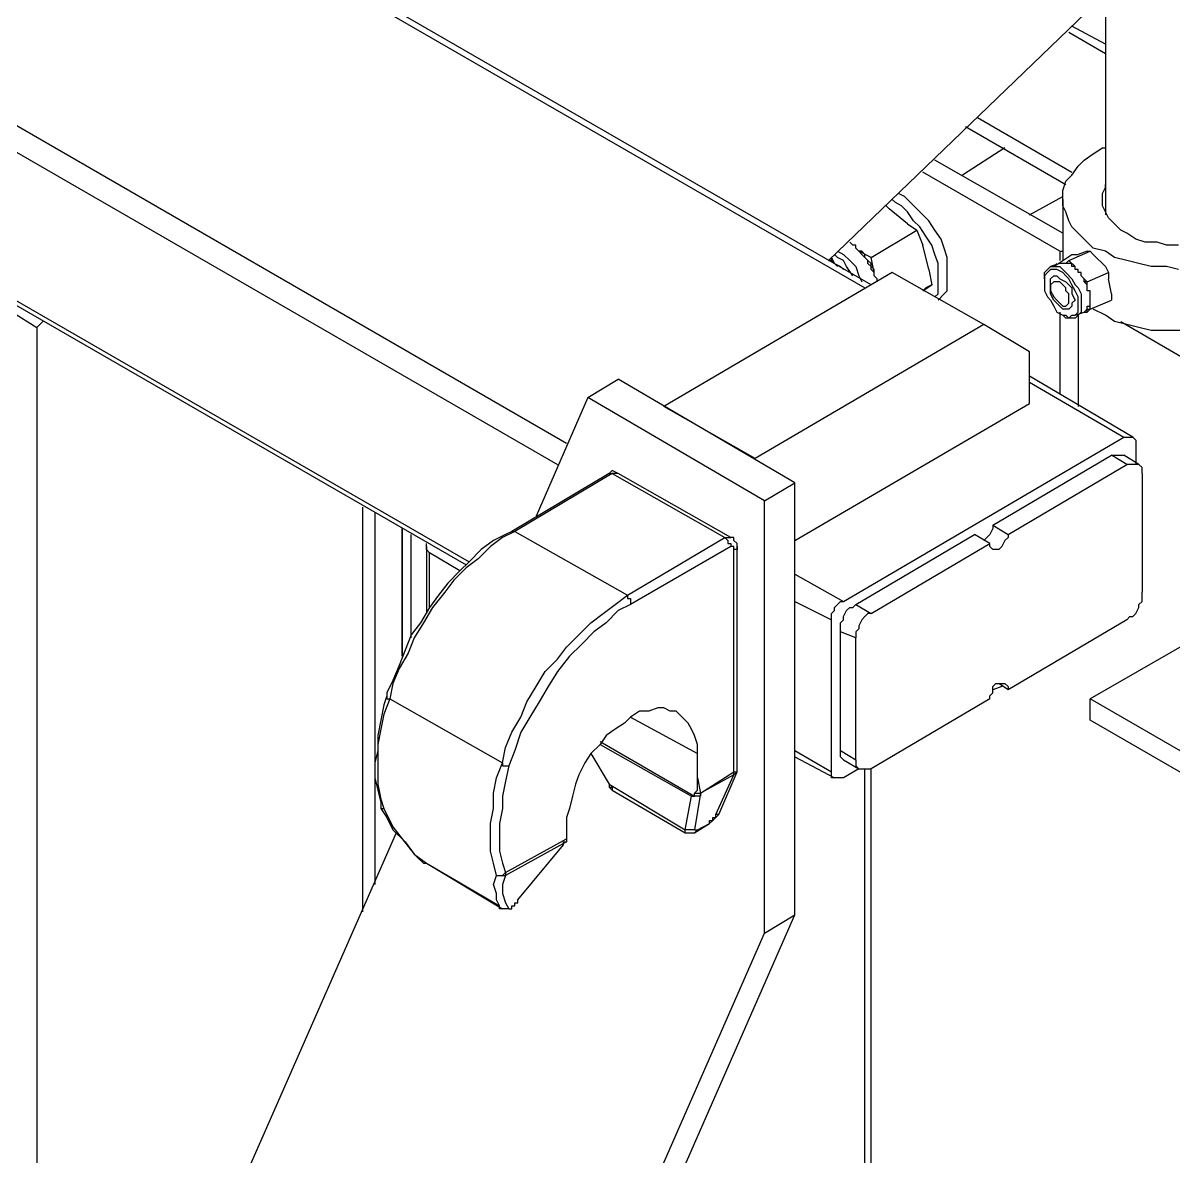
# Model space of a CAD drawing. Extents: x 3 to 592, y 5 to 207.
# Drawn here: x 513.98 to 527.31, y 80.63 to 93.77 of the extents above; entities that cross this region are included whole.
import ezdxf

# ---------------------------------------------------------------- set-up
doc = ezdxf.new("R2010")
doc.units = 0
doc.layers.get('0').update_dxf_attribs({"linetype": 'CONTINUOUS'})
picture_1 = doc.add_image_def('image5.jpg', size_in_pixel=(760, 1236))

msp = doc.modelspace()

# ---------------------------------------------------------------- linework, layer by layer
at = {"color": 7}
for points in [[(523.800904, 90.734444), (488.875904, 110.878056)], [(488.875904, 110.8075), (523.730348, 90.699167)], [(486.582848, 108.373333), (520.273126, 88.9)], [(486.688681, 107.985278), (520.167293, 88.653056)], [(487.288404, 105.903889), (519.144237, 87.524167)], [(487.323681, 105.833333), (519.108959, 87.488889)], [(523.307015, 91.016667), (527.117015, 94.685556)], [(526.517293, 94.085833), (526.517293, 91.545833)], [(526.093959, 93.6625), (526.517293, 93.415556)], [(526.517293, 93.521389), (526.129237, 93.733056)], [(524.894515, 92.568889), (526.058681, 91.898611)], [(525.035626, 92.674722), (526.129237, 92.039722)], [(525.353126, 92.321944), (524.859237, 92.004444)], [(527.363959, 90.910833), (527.222848, 90.946111), (527.046459, 90.946111), (526.905348, 90.981389), (526.764237, 91.016667), (526.623126, 91.051944), (526.517293, 91.1225), (526.376181, 91.157778), (526.305626, 91.228333), (526.199793, 91.334167), (526.129237, 91.404722), (526.093959, 91.475278), (526.058681, 91.581111), (526.023404, 91.651667), (526.023404, 91.7575), (526.023404, 91.828056), (526.058681, 91.933889), (526.129237, 92.004444), (526.199793, 92.110278), (526.270348, 92.180833), (526.376181, 92.251389), (526.482015, 92.321944)], [(526.482015, 92.321944), (526.517293, 92.321944)], [(526.023404, 91.334167), (524.541737, 92.180833)], [(525.988126, 91.1225), (524.400626, 92.039722)], [(527.363959, 91.193056), (527.222848, 91.193056), (527.117015, 91.228333), (526.975904, 91.228333), (526.87007, 91.263611), (526.764237, 91.334167), (526.693681, 91.369444), (526.623126, 91.44), (526.55257, 91.510556), (526.517293, 91.581111), (526.482015, 91.651667), (526.482015, 91.722222), (526.482015, 91.792778), (526.517293, 91.863333), (526.517293, 91.898611)], [(524.577015, 90.558056), (524.64757, 90.628611), (524.682848, 90.663889), (524.682848, 90.769722), (524.682848, 90.840278), (524.682848, 90.946111), (524.682848, 91.051944), (524.64757, 91.157778), (524.612293, 91.263611), (524.541737, 91.369444), (524.471181, 91.475278), (524.400626, 91.545833), (524.33007, 91.616389), (524.259515, 91.686944), (524.188959, 91.7575), (524.118404, 91.792778)], [(525.635348, 91.545833), (526.023404, 91.7575)], [(523.977293, 91.651667), (524.01257, 91.616389)], [(524.224237, 91.44), (524.01257, 91.616389)], [(524.541737, 90.593333), (524.577015, 90.628611), (524.577015, 90.699167), (524.577015, 90.805), (524.577015, 90.875556), (524.577015, 90.981389), (524.541737, 91.087222), (524.506459, 91.193056), (524.435904, 91.298889), (524.365348, 91.404722), (524.294793, 91.475278), (524.224237, 91.581111), (524.153681, 91.651667), (524.083126, 91.686944), (524.047848, 91.722222)], [(526.023404, 91.722222), (526.023404, 91.016667)], [(523.800904, 91.051944), (524.33007, 91.369444)], [(524.224237, 91.44), (524.33007, 91.369444)], [(524.33007, 91.369444), (524.400626, 91.193056)], [(523.624515, 91.157778), (523.624515, 91.193056), (523.589237, 91.193056), (523.553959, 91.228333)], [(523.589237, 90.840278), (523.518681, 90.946111), (523.483404, 91.016667), (523.412848, 91.051944), (523.37757, 91.087222)], [(523.412848, 91.1225), (523.483404, 91.087222), (523.553959, 91.016667), (523.624515, 90.946111), (523.659793, 90.840278), (523.69507, 90.769722)], [(523.836181, 90.840278), (523.836181, 90.875556), (523.800904, 90.910833), (523.800904, 90.981389), (523.765626, 91.016667), (523.730348, 91.051944), (523.69507, 91.087222), (523.659793, 91.1225), (523.624515, 91.157778)], [(523.659793, 91.1225), (523.624515, 91.157778)], [(523.836181, 90.875556), (523.836181, 90.910833), (523.800904, 90.946111), (523.765626, 90.981389), (523.765626, 91.016667), (523.730348, 91.051944), (523.730348, 91.087222), (523.69507, 91.1225), (523.659793, 91.1225)], [(523.800904, 91.051944), (523.659793, 91.1225)], [(524.471181, 90.910833), (524.400626, 91.193056)], [(525.91757, 90.946111), (526.129237, 91.087222)], [(525.988126, 91.1225), (525.988126, 91.016667)], [(525.988126, 91.1225), (526.023404, 91.1225)], [(526.093959, 91.016667), (526.340904, 91.1225)], [(526.129237, 91.087222), (526.199793, 91.087222)], [(526.305626, 91.1225), (526.199793, 91.087222)], [(526.305626, 91.1225), (526.340904, 91.1225)], [(526.340904, 91.1225), (526.376181, 91.087222)], [(526.517293, 90.946111), (526.376181, 91.087222)], [(523.307015, 91.016667), (523.342293, 91.016667), (523.37757, 90.981389), (523.412848, 90.946111)], [(523.342293, 91.051944), (523.37757, 90.981389), (523.448126, 90.946111), (523.483404, 90.910833)], [(523.342293, 91.016667), (523.342293, 91.051944)], [(523.836181, 90.875556), (523.800904, 91.051944)], [(525.811737, 90.805), (525.811737, 90.875556), (525.847015, 90.910833), (525.882293, 90.946111), (525.91757, 90.946111), (525.988126, 90.946111), (526.023404, 90.910833), (526.058681, 90.875556), (526.129237, 90.805), (526.164515, 90.734444), (526.199793, 90.699167), (526.23507, 90.628611), (526.23507, 90.558056)], [(525.988126, 90.981389), (525.882293, 90.946111)], [(525.952848, 90.981389), (525.91757, 90.946111)], [(526.023404, 90.981389), (525.988126, 90.981389)], [(526.164515, 90.946111), (526.129237, 90.946111), (526.129237, 90.981389), (526.093959, 90.981389), (526.058681, 90.981389), (526.023404, 90.981389)], [(526.058681, 90.981389), (526.023404, 90.981389)], [(526.093959, 91.016667), (526.058681, 90.981389)], [(526.164515, 90.946111), (526.129237, 90.946111), (526.129237, 90.981389), (526.093959, 90.981389), (526.058681, 90.981389)], [(526.164515, 90.946111), (526.093959, 91.016667)], [(526.23507, 90.840278), (526.23507, 90.875556), (526.199793, 90.875556), (526.199793, 90.910833), (526.164515, 90.910833), (526.164515, 90.946111)], [(528.77507, 90.981389), (528.77507, 90.910833), (528.739793, 90.805), (528.704515, 90.734444), (528.633959, 90.628611), (528.563404, 90.558056), (528.45757, 90.4875), (528.351737, 90.416944), (528.245904, 90.346389), (528.104793, 90.311111), (527.963681, 90.275833), (527.82257, 90.240556), (527.681459, 90.205278), (527.540348, 90.205278), (527.363959, 90.205278), (527.222848, 90.205278), (527.046459, 90.205278), (526.905348, 90.240556), (526.764237, 90.275833), (526.623126, 90.311111), (526.517293, 90.381667), (526.376181, 90.452222)], [(526.517293, 90.946111), (526.55257, 90.875556)], [(524.047848, 90.875556), (521.402015, 89.323333)], [(523.836181, 90.840278), (523.836181, 90.875556)], [(523.871459, 90.769722), (523.871459, 90.805), (523.836181, 90.840278)], [(525.106181, 90.275833), (524.047848, 90.875556)], [(524.471181, 90.910833), (524.506459, 90.734444)], [(526.340904, 90.663889), (526.305626, 90.663889), (526.305626, 90.699167), (526.305626, 90.734444), (526.270348, 90.769722), (526.270348, 90.805), (526.23507, 90.840278)], [(526.270348, 90.805), (526.23507, 90.840278)], [(526.305626, 90.769722), (526.55257, 90.875556)], [(526.55257, 90.875556), (526.55257, 90.805)], [(524.400626, 90.663889), (524.506459, 90.734444)], [(524.400626, 90.663889), (524.435904, 90.699167)], [(524.506459, 90.734444), (524.435904, 90.699167)], [(525.882293, 90.734444), (525.882293, 90.699167)], [(526.305626, 90.769722), (526.270348, 90.805)], [(526.305626, 90.663889), (526.305626, 90.699167), (526.305626, 90.734444), (526.305626, 90.769722), (526.270348, 90.769722), (526.270348, 90.805)], [(526.305626, 90.663889), (526.305626, 90.699167), (526.305626, 90.769722)], [(526.587848, 90.628611), (526.55257, 90.805)], [(526.23507, 90.558056), (526.23507, 90.4875), (526.23507, 90.416944), (526.199793, 90.381667), (526.164515, 90.346389), (526.129237, 90.346389), (526.058681, 90.346389), (526.023404, 90.381667)], [(526.340904, 90.663889), (526.305626, 90.663889)], [(526.340904, 90.522778), (526.340904, 90.558056), (526.340904, 90.593333), (526.340904, 90.628611), (526.340904, 90.663889)], [(526.340904, 90.452222), (526.587848, 90.558056)], [(526.587848, 90.628611), (526.587848, 90.558056)], [(513.85257, 90.416944), (514.134793, 90.240556)], [(525.988126, 90.522778), (526.023404, 90.4875)], [(525.988126, 90.416944), (525.988126, 89.464444)], [(526.164515, 90.381667), (526.270348, 90.416944)], [(526.270348, 90.416944), (526.305626, 90.452222), (526.305626, 90.4875), (526.340904, 90.4875), (526.340904, 90.522778)], [(526.270348, 90.416944), (526.305626, 90.416944)], [(526.305626, 90.416944), (526.305626, 90.452222), (526.340904, 90.452222), (526.340904, 90.4875), (526.340904, 90.522778)], [(526.305626, 90.416944), (526.340904, 90.452222)], [(526.340904, 90.452222), (526.340904, 90.522778)], [(514.205348, 90.311111), (514.134793, 90.240556)], [(526.199793, 90.381667), (526.199793, 89.323333)], [(526.693681, 90.311111), (527.963681, 89.570278)], [(514.134793, 90.240556), (514.134793, 78.634167)], [(525.106181, 90.275833), (522.460348, 88.723611)], [(525.635348, 89.958333), (525.106181, 90.275833)], [(525.635348, 89.358611), (525.635348, 89.958333)], [(520.52007, 89.429167), (520.872848, 89.640833)], [(522.918959, 88.441389), (520.872848, 89.640833)], [(526.834793, 88.970556), (525.635348, 89.676111)], [(525.635348, 89.605556), (526.728959, 88.970556)], [(520.52007, 89.429167), (519.920348, 88.053333)], [(522.566181, 88.229722), (520.52007, 89.429167)], [(522.918959, 87.771111), (525.635348, 89.358611)], [(522.460348, 88.723611), (521.402015, 89.323333)], [(523.483404, 87.065556), (526.728959, 88.970556)], [(526.728959, 88.970556), (526.764237, 88.970556), (526.799515, 88.970556), (526.834793, 88.970556), (526.87007, 88.935278), (526.87007, 88.9), (526.87007, 88.864722)], [(526.87007, 88.864722), (526.87007, 88.653056)], [(525.212015, 87.9475), (526.587848, 88.758889)], [(526.764237, 88.653056), (526.587848, 88.758889)], [(526.587848, 88.758889), (526.623126, 88.758889), (526.658404, 88.758889), (526.693681, 88.758889), (526.728959, 88.758889)], [(526.905348, 88.653056), (526.728959, 88.758889)], [(520.767015, 88.547222), (519.638126, 87.876944)], [(520.802293, 88.547222), (519.673404, 87.876944)], [(520.872848, 88.547222), (520.802293, 88.5825), (520.767015, 88.547222)], [(520.767015, 88.547222), (520.802293, 88.547222)], [(520.802293, 88.547222), (522.10757, 87.806389)], [(520.872848, 88.547222), (520.83757, 88.547222), (520.802293, 88.547222)], [(522.178126, 87.806389), (520.872848, 88.547222)], [(525.388404, 87.841667), (526.764237, 88.653056)], [(526.940626, 88.547222), (526.940626, 88.5825), (526.940626, 88.617778), (526.905348, 88.653056), (526.87007, 88.653056), (526.834793, 88.653056), (526.799515, 88.653056), (526.764237, 88.653056)], [(526.940626, 88.547222), (526.940626, 87.171389)], [(522.566181, 88.229722), (522.918959, 88.441389)], [(522.918959, 83.431944), (522.918959, 88.441389)], [(517.909515, 88.159167), (517.909515, 83.467222)], [(522.566181, 83.220278), (522.566181, 88.229722)], [(518.050626, 88.088611), (518.050626, 83.784722)], [(518.368126, 86.430556), (518.368126, 87.912222)], [(518.368126, 87.912222), (518.368126, 86.430556)], [(525.212015, 87.9475), (525.212015, 87.912222), (525.176737, 87.841667), (525.141459, 87.806389), (525.106181, 87.771111)], [(525.212015, 87.9475), (525.388404, 87.841667)], [(519.638126, 87.876944), (519.56757, 87.841667), (519.426459, 87.771111), (519.285348, 87.665278), (519.144237, 87.524167), (519.038404, 87.418333), (518.897293, 87.277222), (518.791459, 87.136111), (518.685626, 86.995), (518.579793, 86.818611), (518.473959, 86.6775), (518.403404, 86.501111), (518.332848, 86.324722), (518.262293, 86.148333), (518.191737, 86.007222), (518.191737, 85.971944)], [(519.673404, 87.876944), (519.532293, 87.806389), (519.391181, 87.700556), (519.25007, 87.559444), (519.108959, 87.453611), (518.967848, 87.3125), (518.862015, 87.171389), (518.720904, 86.995), (518.61507, 86.818611), (518.509237, 86.642222), (518.438681, 86.465833), (518.332848, 86.289444), (518.262293, 86.113056), (518.227015, 85.936667)], [(518.473959, 86.642222), (518.473959, 87.841667)], [(519.638126, 87.876944), (519.673404, 87.876944)], [(519.673404, 87.876944), (520.978681, 87.136111)], [(520.978681, 87.136111), (522.10757, 87.806389)], [(522.10757, 87.806389), (522.142848, 87.771111), (522.142848, 87.735833), (522.178126, 87.735833), (522.178126, 87.700556)], [(522.10757, 87.806389), (522.142848, 87.806389), (522.178126, 87.806389)], [(522.248681, 87.700556), (522.248681, 87.735833), (522.213404, 87.771111), (522.213404, 87.806389), (522.178126, 87.806389)], [(523.624515, 87.030278), (525.000348, 87.841667)], [(525.176737, 87.735833), (525.000348, 87.841667)], [(525.388404, 87.841667), (525.388404, 87.806389), (525.353126, 87.771111), (525.317848, 87.700556), (525.28257, 87.665278), (525.247293, 87.665278), (525.212015, 87.665278), (525.176737, 87.700556), (525.176737, 87.735833)], [(518.685626, 87.63), (518.650348, 87.665278), (518.650348, 87.700556), (518.650348, 87.735833)], [(518.650348, 87.700556), (518.650348, 86.924444)], [(519.038404, 87.418333), (518.685626, 87.63)], [(518.685626, 86.995), (518.685626, 87.63)], [(522.178126, 87.700556), (521.013959, 87.030278)], [(522.213404, 87.665278), (522.213404, 87.700556), (522.178126, 87.700556)], [(522.248681, 87.700556), (522.248681, 87.665278), (522.213404, 87.665278)], [(522.213404, 85.09), (522.213404, 87.665278)], [(522.248681, 85.125278), (522.248681, 87.700556)], [(523.800904, 86.924444), (525.176737, 87.735833)], [(522.918959, 87.383056), (523.483404, 87.065556)], [(519.532293, 85.195833), (519.56757, 85.372222), (519.638126, 85.548611), (519.743959, 85.725), (519.814515, 85.901389), (519.920348, 86.077778), (520.026181, 86.254167), (520.167293, 86.395278), (520.273126, 86.536389), (520.414237, 86.6775), (520.555348, 86.818611), (520.696459, 86.924444), (520.83757, 87.030278), (520.978681, 87.136111)], [(520.978681, 87.136111), (520.978681, 87.100833), (521.013959, 87.100833), (521.013959, 87.065556), (521.013959, 87.030278)], [(526.764237, 86.853889), (526.799515, 86.889167), (526.834793, 86.889167), (526.87007, 86.924444), (526.905348, 86.995), (526.905348, 87.030278), (526.940626, 87.065556), (526.940626, 87.100833), (526.940626, 87.171389)], [(521.013959, 87.030278), (520.872848, 86.959722), (520.731737, 86.818611), (520.590626, 86.712778), (520.449515, 86.571667), (520.308404, 86.430556), (520.167293, 86.254167), (520.061459, 86.077778), (519.955626, 85.901389), (519.849793, 85.725), (519.743959, 85.548611), (519.673404, 85.336944), (519.602848, 85.160556)], [(522.918959, 87.065556), (523.342293, 86.853889)], [(523.342293, 86.853889), (523.342293, 86.889167), (523.342293, 86.924444), (523.37757, 86.959722), (523.37757, 86.995), (523.412848, 87.030278), (523.448126, 87.065556), (523.483404, 87.065556)], [(523.448126, 86.712778), (523.448126, 86.783333), (523.448126, 86.818611), (523.483404, 86.853889), (523.483404, 86.889167), (523.518681, 86.959722), (523.553959, 86.995), (523.589237, 86.995), (523.624515, 87.030278)], [(523.624515, 87.030278), (523.800904, 86.924444)], [(523.342293, 85.09), (523.342293, 86.853889)], [(523.800904, 86.924444), (523.765626, 86.924444), (523.730348, 86.889167), (523.69507, 86.853889), (523.659793, 86.783333), (523.659793, 86.748056), (523.624515, 86.712778), (523.624515, 86.6775), (523.624515, 86.642222)], [(526.764237, 86.853889), (525.388404, 86.0425)], [(527.998959, 86.889167), (526.340904, 85.936667)], [(523.624515, 86.642222), (523.448126, 86.712778)], [(523.448126, 85.336944), (523.448126, 86.712778)], [(523.624515, 85.231111), (523.624515, 86.642222)], [(525.176737, 85.936667), (525.176737, 85.971944), (525.212015, 86.007222), (525.212015, 86.077778), (525.247293, 86.113056), (525.28257, 86.113056), (525.317848, 86.113056), (525.353126, 86.113056), (525.388404, 86.077778), (525.388404, 86.0425)], [(525.317848, 86.077778), (525.212015, 86.0425)], [(525.388404, 86.0425), (525.28257, 86.113056)], [(518.191737, 85.971944), (518.156459, 85.866111), (518.121181, 85.689722), (518.085904, 85.513333), (518.085904, 85.336944), (518.050626, 85.195833), (518.050626, 85.019444), (518.085904, 84.878333), (518.121181, 84.737222), (518.121181, 84.666667)], [(518.227015, 85.936667), (518.156459, 85.760278), (518.121181, 85.583889), (518.085904, 85.4075), (518.085904, 85.231111), (518.085904, 85.09), (518.085904, 84.948889), (518.121181, 84.7725), (518.156459, 84.666667)], [(518.191737, 85.971944), (518.191737, 85.936667), (518.227015, 85.936667)], [(518.227015, 85.936667), (519.532293, 85.195833)], [(525.176737, 85.936667), (523.800904, 85.125278)], [(541.863126, 76.976111), (526.340904, 85.936667)], [(526.340904, 85.689722), (526.340904, 85.936667)], [(521.79007, 85.301667), (521.79007, 85.4075), (521.754793, 85.513333), (521.719515, 85.583889), (521.684237, 85.654444), (521.613681, 85.725), (521.543126, 85.795556), (521.47257, 85.795556), (521.402015, 85.830833), (521.331459, 85.830833), (521.225626, 85.795556), (521.119793, 85.795556), (521.013959, 85.725), (520.943404, 85.654444), (520.83757, 85.583889), (520.731737, 85.513333), (520.661181, 85.4075), (520.555348, 85.301667), (520.484793, 85.195833), (520.414237, 85.054722), (520.378959, 84.948889), (520.343681, 84.807778), (520.308404, 84.666667), (520.273126, 84.560833), (520.273126, 84.455), (520.273126, 84.313889)], [(521.013959, 85.725), (521.79007, 85.301667)], [(541.863126, 76.729167), (526.340904, 85.689722)], [(520.661181, 85.442778), (521.754793, 84.807778)], [(520.661181, 85.4075), (521.719515, 84.807778)], [(520.555348, 85.301667), (520.767015, 84.948889)], [(520.555348, 85.301667), (520.767015, 84.948889)], [(521.79007, 85.019444), (521.79007, 85.301667)], [(522.918959, 85.336944), (523.342293, 85.09)], [(522.918959, 85.266389), (523.37757, 85.019444)], [(523.448126, 85.336944), (523.624515, 85.231111)], [(523.483404, 85.231111), (523.448126, 85.266389), (523.448126, 85.301667), (523.448126, 85.336944)], [(523.483404, 85.231111), (523.659793, 85.125278)], [(523.624515, 85.231111), (523.624515, 85.195833), (523.624515, 85.160556), (523.659793, 85.125278), (523.69507, 85.125278), (523.730348, 85.125278), (523.765626, 85.125278), (523.800904, 85.125278)], [(519.461737, 83.890556), (519.426459, 84.031667), (519.391181, 84.172778), (519.391181, 84.349167), (519.391181, 84.490278), (519.426459, 84.666667), (519.426459, 84.843056), (519.461737, 85.019444), (519.532293, 85.195833)], [(519.602848, 85.160556), (519.56757, 84.984167), (519.532293, 84.807778), (519.532293, 84.666667), (519.497015, 84.490278), (519.497015, 84.349167), (519.497015, 84.172778), (519.532293, 84.031667), (519.56757, 83.925833)], [(519.532293, 85.195833), (519.532293, 85.160556), (519.56757, 85.160556), (519.602848, 85.160556)], [(521.825348, 84.843056), (522.213404, 85.09)], [(522.037015, 84.596111), (522.248681, 85.09)], [(522.213404, 85.09), (522.248681, 85.09), (522.248681, 85.125278)], [(522.213404, 85.054722), (522.213404, 85.09)], [(522.248681, 85.09), (522.213404, 85.054722)], [(522.248681, 85.09), (522.248681, 85.125278)], [(523.483404, 85.019444), (523.448126, 85.019444), (523.412848, 85.019444), (523.37757, 85.019444), (523.342293, 85.019444), (523.342293, 85.054722), (523.342293, 85.09)], [(523.659793, 85.125278), (523.483404, 85.019444)], [(523.730348, 74.965278), (523.730348, 85.125278)], [(523.800904, 75.035833), (523.800904, 85.125278)], [(520.767015, 84.948889), (520.767015, 84.913611), (520.802293, 84.878333)], [(520.767015, 84.948889), (521.648959, 84.419722)], [(520.767015, 84.948889), (520.767015, 84.913611), (520.802293, 84.913611), (520.802293, 84.878333)], [(521.754793, 84.843056), (521.79007, 84.878333), (521.79007, 84.948889), (521.79007, 84.984167), (521.79007, 85.019444)], [(521.79007, 85.019444), (521.825348, 84.843056)], [(522.213404, 85.054722), (521.825348, 84.843056)], [(522.001737, 84.596111), (522.213404, 85.054722)], [(520.802293, 84.878333), (521.648959, 84.384444)], [(521.754793, 84.807778), (521.754793, 84.843056)], [(521.754793, 84.843056), (521.79007, 84.843056), (521.825348, 84.843056)], [(521.825348, 84.843056), (521.825348, 84.807778), (521.79007, 84.807778), (521.754793, 84.807778)], [(521.825348, 84.843056), (521.754793, 84.419722)], [(521.648959, 84.419722), (521.719515, 84.807778)], [(521.719515, 84.807778), (521.754793, 84.807778)], [(518.121181, 84.666667), (518.191737, 84.560833), (518.262293, 84.419722), (518.403404, 84.278611), (518.509237, 84.1375), (518.544515, 84.102222)], [(518.121181, 84.666667), (518.156459, 84.666667)], [(518.121181, 84.666667), (518.156459, 84.666667)], [(518.156459, 84.666667), (518.262293, 84.455), (518.368126, 84.313889), (518.509237, 84.1375), (518.650348, 84.031667)], [(521.931181, 84.490278), (521.966459, 84.525556), (522.001737, 84.560833), (522.037015, 84.596111)], [(521.931181, 84.490278), (521.931181, 84.525556), (521.966459, 84.525556), (521.966459, 84.560833), (522.001737, 84.560833), (522.001737, 84.596111)], [(522.037015, 84.596111), (522.001737, 84.596111)], [(521.754793, 84.419722), (521.719515, 84.419722), (521.684237, 84.419722), (521.648959, 84.419722)], [(521.648959, 84.384444), (521.648959, 84.419722)], [(521.754793, 84.384444), (521.931181, 84.490278)], [(521.754793, 84.419722), (521.79007, 84.419722)], [(521.754793, 84.384444), (521.79007, 84.419722)], [(521.79007, 84.419722), (521.931181, 84.490278)], [(518.29757, 84.384444), (515.898681, 78.916389)], [(519.56757, 83.925833), (520.273126, 84.313889)], [(520.273126, 84.278611), (519.56757, 83.890556)], [(520.237848, 84.243333), (520.237848, 84.278611), (520.273126, 84.278611)], [(520.273126, 84.313889), (520.273126, 84.278611)], [(521.648959, 84.384444), (521.684237, 84.384444), (521.719515, 84.384444), (521.754793, 84.384444)], [(519.708681, 83.608333), (520.237848, 84.243333)], [(518.544515, 84.102222), (518.61507, 84.031667), (518.650348, 84.031667)], [(518.650348, 84.031667), (519.532293, 83.5025)], [(518.650348, 84.031667), (519.497015, 83.537778)], [(519.497015, 83.537778), (519.461737, 83.608333), (519.461737, 83.678889), (519.426459, 83.784722), (519.461737, 83.890556)], [(519.461737, 83.890556), (519.497015, 83.890556), (519.532293, 83.890556), (519.56757, 83.925833)], [(519.461737, 83.890556), (519.497015, 83.890556), (519.532293, 83.890556), (519.56757, 83.890556)], [(519.56757, 83.890556), (519.532293, 83.784722), (519.532293, 83.678889), (519.56757, 83.573056), (519.602848, 83.5025)], [(519.56757, 83.925833), (519.56757, 83.890556)], [(519.602848, 83.5025), (519.56757, 83.5025), (519.532293, 83.5025), (519.497015, 83.5025), (519.497015, 83.537778)], [(519.602848, 83.5025), (519.638126, 83.5025), (519.638126, 83.537778), (519.673404, 83.537778), (519.673404, 83.573056), (519.708681, 83.573056), (519.708681, 83.608333)], [(518.015348, 72.248889), (522.918959, 83.431944)], [(522.566181, 83.220278), (522.918959, 83.431944)], [(517.66257, 72.037222), (522.566181, 83.220278)]]:
    msp.add_lwpolyline(points, dxfattribs=at)
for points in [[(526.199793, 90.558056), (526.199793, 90.593333), (526.164515, 90.663889), (526.129237, 90.734444), (526.093959, 90.805), (526.058681, 90.840278), (526.023404, 90.875556), (525.952848, 90.910833), (525.91757, 90.910833), (525.882293, 90.910833), (525.847015, 90.875556), (525.811737, 90.840278), (525.811737, 90.805), (525.811737, 90.734444), (525.811737, 90.663889), (525.847015, 90.593333), (525.882293, 90.558056), (525.91757, 90.4875), (525.952848, 90.416944), (526.023404, 90.381667), (526.058681, 90.381667), (526.093959, 90.346389), (526.129237, 90.381667), (526.164515, 90.381667), (526.199793, 90.416944), (526.199793, 90.4875)], [(526.164515, 90.558056), (526.129237, 90.522778), (526.129237, 90.4875), (526.093959, 90.452222), (526.058681, 90.452222), (526.023404, 90.452222), (525.988126, 90.4875), (525.952848, 90.522778), (525.91757, 90.558056), (525.882293, 90.628611), (525.882293, 90.699167), (525.882293, 90.734444), (525.882293, 90.769722), (525.882293, 90.805), (525.91757, 90.840278), (525.952848, 90.840278), (525.988126, 90.805), (526.058681, 90.769722), (526.093959, 90.734444), (526.129237, 90.699167), (526.129237, 90.628611)], [(525.882293, 90.699167), (525.882293, 90.663889), (525.91757, 90.593333), (525.952848, 90.558056), (525.988126, 90.522778), (526.023404, 90.4875), (526.058681, 90.4875), (526.093959, 90.522778), (526.093959, 90.558056), (526.093959, 90.628611), (526.058681, 90.663889), (526.058681, 90.699167), (526.023404, 90.734444), (525.988126, 90.769722), (525.952848, 90.769722), (525.91757, 90.769722), (525.882293, 90.734444)]]:
    msp.add_lwpolyline(points, close=True, dxfattribs=at)

# ---------------------------------------------------------------- pictures from other files: only their frames are drawn
image = msp.add_image(picture_1, insert=(462.612373, 26.904439), size_in_units=(110.2152, 179.750244))
image.dxf.flags = 7

doc.saveas('drawing.dxf')
